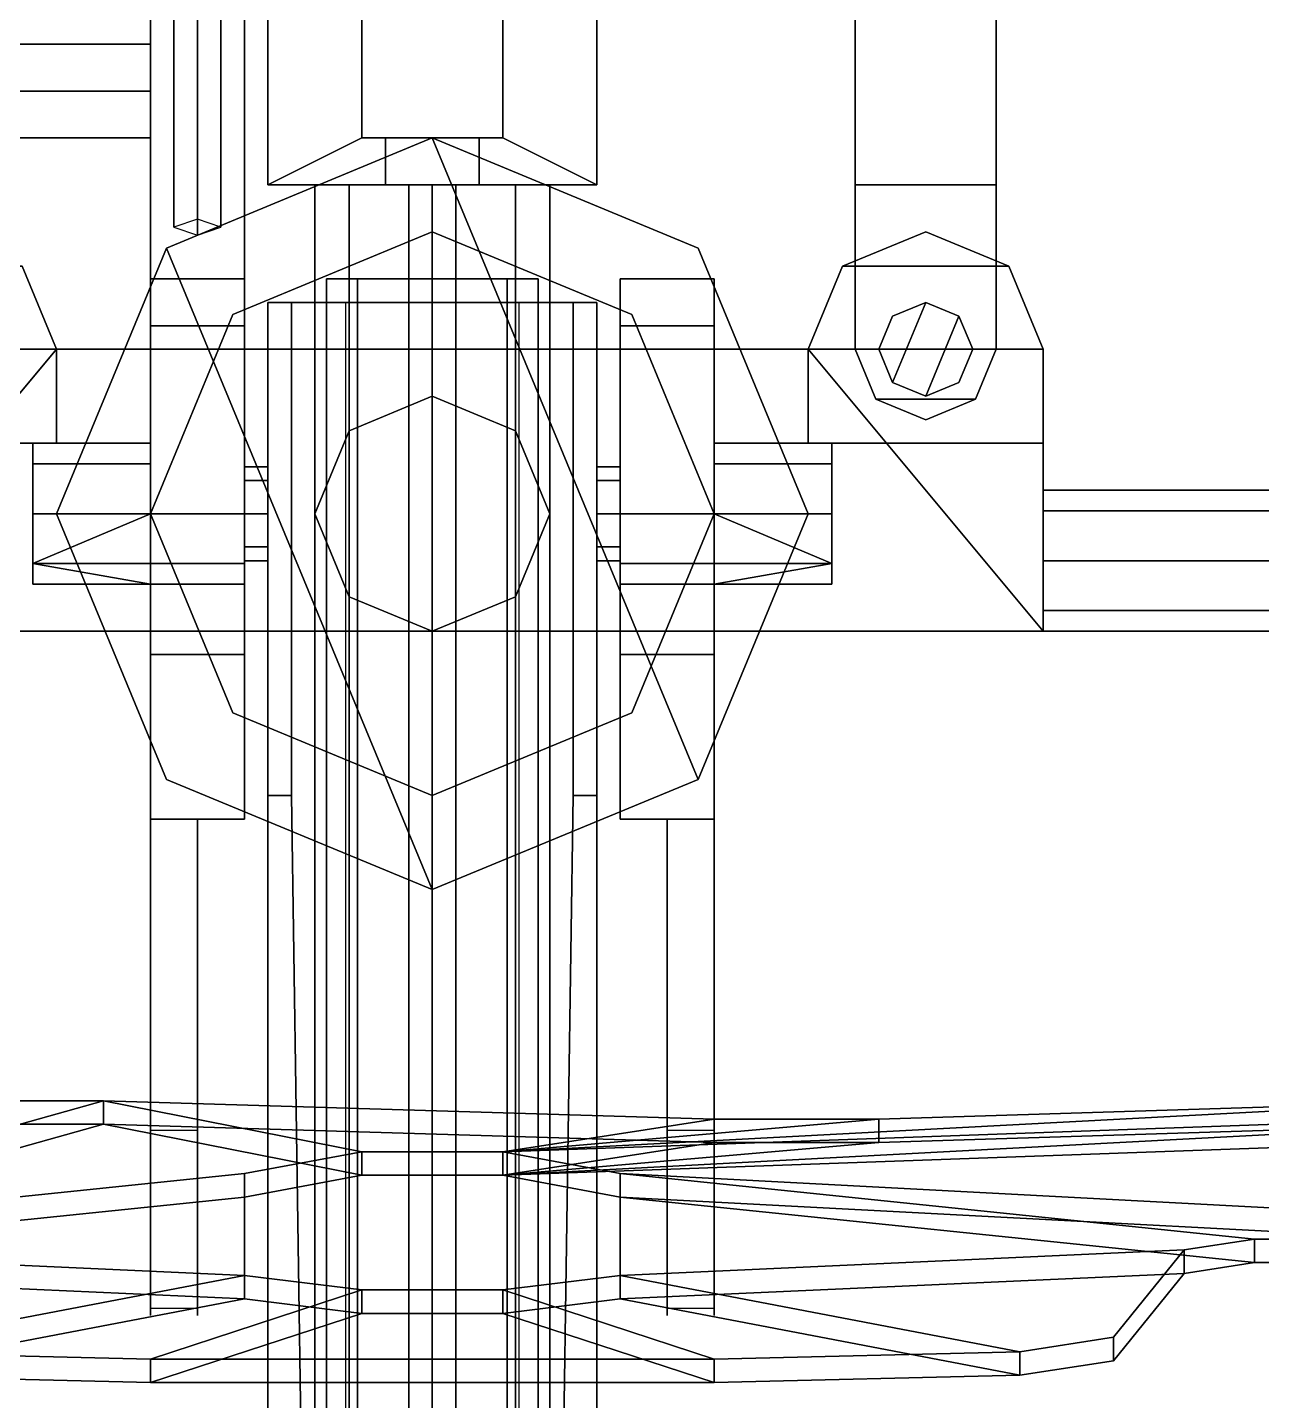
# Model space of a CAD drawing. Header units: millimetres. Extents: x -0.6 to 1, y -1.8 to 8.8.
# Drawn here: x -0.172 to 0.353, y -0.358 to 0.227 of the extents above; entities that cross this region are included whole.
import ezdxf

# ---------------------------------------------------------------- set-up
doc = ezdxf.new("R2010")
doc.units = ezdxf.units.MM
for name, color, linetype in [('_tmp', 4, 'Continuous'), ('gun', 1, 'Continuous'), ('sleeve', 5, 'Continuous'), ('trail1', 6, 'Continuous'), ('turret', 2, 'Continuous')]:
    doc.layers.add(name, color=color, linetype=linetype)

msp = doc.modelspace()

# ---------------------------------------------------------------- linework, layer by layer
for points in [[(0.21, 0.14, 0.22), (0.17464, 0.12536, 0.22), (0.17464, 0.12536, 0.25), (0.21, 0.14, 0.25)], [(0.21, 0.14, 0.22), (0.24536, 0.12536, 0.22), (0.17464, 0.12536, 0.22), (0.21, 0.14, 0.22)], [(0.21, 0.14, 0.25), (0.17464, 0.12536, 0.25), (0.24536, 0.12536, 0.25), (0.21, 0.14, 0.25)], [(0.21, 0.14, 0.32), (0.17464, 0.12536, 0.32), (0.24536, 0.12536, 0.32), (0.21, 0.14, 0.32)], [(0.21, 0.14, 0.3), (0.17464, 0.12536, 0.3), (0.17464, 0.12536, 0.32), (0.21, 0.14, 0.32)], [(0.24536, 0.12536, 0.22), (0.21, 0.14, 0.22), (0.21, 0.14, 0.25), (0.24536, 0.12536, 0.25)], [(0.24536, 0.12536, 0.3), (0.21, 0.14, 0.3), (0.21, 0.14, 0.32), (0.24536, 0.12536, 0.32)], [(-0.24536, 0.12536, 0.32), (-0.26, 0.09, 0.32), (-0.16, 0.09, 0.32), (-0.17464, 0.12536, 0.32)], [(-0.24536, 0.12536, 0.25), (-0.26, 0.09, 0.25), (-0.16, 0.09, 0.25), (-0.17464, 0.12536, 0.25)], [(-0.17464, 0.12536, 0.22), (-0.16, 0.09, 0.22), (-0.26, 0.09, 0.22), (-0.24536, 0.12536, 0.22)], [(-0.16, 0.09, 0.22), (-0.17464, 0.12536, 0.22), (-0.17464, 0.12536, 0.25), (-0.16, 0.09, 0.25)], [(-0.16, 0.09, 0.3), (-0.17464, 0.12536, 0.3), (-0.17464, 0.12536, 0.32), (-0.16, 0.09, 0.32)], [(0.17464, 0.12536, 0.22), (0.16, 0.09, 0.22), (0.16, 0.09, 0.25), (0.17464, 0.12536, 0.25)], [(0.24536, 0.12536, 0.22), (0.26, 0.09, 0.22), (0.16, 0.09, 0.22), (0.17464, 0.12536, 0.22)], [(0.17464, 0.12536, 0.25), (0.16, 0.09, 0.25), (0.26, 0.09, 0.25), (0.24536, 0.12536, 0.25)], [(0.17464, 0.12536, 0.32), (0.16, 0.09, 0.32), (0.26, 0.09, 0.32), (0.24536, 0.12536, 0.32)], [(0.17464, 0.12536, 0.3), (0.16, 0.09, 0.3), (0.16, 0.09, 0.32), (0.17464, 0.12536, 0.32)], [(0.26, 0.09, 0.22), (0.24536, 0.12536, 0.22), (0.24536, 0.12536, 0.25), (0.26, 0.09, 0.25)], [(0.26, 0.09, 0.3), (0.24536, 0.12536, 0.3), (0.24536, 0.12536, 0.32), (0.26, 0.09, 0.32)], [(0.19586, 0.10414, 0.35), (0.19, 0.09, 0.35), (0.19586, 0.07586, 0.35), (0.21, 0.11, 0.35)], [(0.21, 0.11, 0.2), (0.19586, 0.10414, 0.2), (0.19586, 0.10414, 0.21), (0.21, 0.11, 0.21)], [(0.21, 0.11, 0.25), (0.19586, 0.10414, 0.25), (0.19586, 0.10414, 0.3), (0.21, 0.11, 0.3)], [(0.21, 0.11, 0.34), (0.19586, 0.10414, 0.34), (0.19586, 0.10414, 0.35), (0.21, 0.11, 0.35)], [(0.21, 0.11, 0.35), (0.19586, 0.07586, 0.35), (0.21, 0.07, 0.35), (0.22414, 0.10414, 0.35)], [(0.22414, 0.10414, 0.2), (0.21, 0.11, 0.2), (0.21, 0.11, 0.21), (0.22414, 0.10414, 0.21)], [(0.22414, 0.10414, 0.25), (0.21, 0.11, 0.25), (0.21, 0.11, 0.3), (0.22414, 0.10414, 0.3)], [(0.22414, 0.10414, 0.34), (0.21, 0.11, 0.34), (0.21, 0.11, 0.35), (0.22414, 0.10414, 0.35)], [(0.19586, 0.10414, 0.2), (0.19, 0.09, 0.2), (0.19, 0.09, 0.21), (0.19586, 0.10414, 0.21)], [(0.19586, 0.10414, 0.25), (0.19, 0.09, 0.25), (0.19, 0.09, 0.3), (0.19586, 0.10414, 0.3)], [(0.19586, 0.10414, 0.34), (0.19, 0.09, 0.34), (0.19, 0.09, 0.35), (0.19586, 0.10414, 0.35)], [(0.22414, 0.10414, 0.35), (0.21, 0.07, 0.35), (0.22414, 0.07586, 0.35), (0.23, 0.09, 0.35)], [(0.23, 0.09, 0.2), (0.22414, 0.10414, 0.2), (0.22414, 0.10414, 0.21), (0.23, 0.09, 0.21)], [(0.23, 0.09, 0.25), (0.22414, 0.10414, 0.25), (0.22414, 0.10414, 0.3), (0.23, 0.09, 0.3)], [(0.23, 0.09, 0.34), (0.22414, 0.10414, 0.34), (0.22414, 0.10414, 0.35), (0.23, 0.09, 0.35)], [(0.26, -0.03, 0.32), (0.16, 0.09, 0.32), (-0.16, 0.09, 0.32), (-0.26, -0.03, 0.32)], [(-0.26, 0.05, 0.25), (-0.16, 0.05, 0.25), (-0.16, 0.09, 0.25), (-0.26, 0.09, 0.25)], [(0.26, 0.09, 0.22), (0.26, -0.03, 0.22), (-0.26, -0.03, 0.22), (-0.26, 0.09, 0.22)], [(-0.26, -0.03, 0.32), (-0.16, 0.09, 0.32), (-0.26, 0.09, 0.32), (-0.26, -0.03, 0.32)], [(-0.16, 0.05, 0.3), (-0.16, 0.09, 0.3), (-0.16, 0.09, 0.25), (-0.16, 0.05, 0.25)], [(0.16, 0.09, 0.25), (0.16, 0.09, 0.22), (-0.16, 0.09, 0.22), (-0.16, 0.09, 0.25)], [(0.16, 0.09, 0.32), (0.16, 0.09, 0.3), (-0.16, 0.09, 0.3), (-0.16, 0.09, 0.32)], [(0.16, 0.09, 0.3), (0.16, 0.09, 0.25), (-0.16, 0.09, 0.25), (-0.16, 0.09, 0.3)], [(0.16, 0.05, 0.3), (0.16, 0.05, 0.25), (0.16, 0.09, 0.25), (0.16, 0.09, 0.3)], [(0.16, 0.05, 0.25), (0.26, 0.05, 0.25), (0.26, 0.09, 0.25), (0.16, 0.09, 0.25)], [(0.16, 0.09, 0.32), (0.26, -0.03, 0.32), (0.26, 0.09, 0.32), (0.16, 0.09, 0.32)], [(0.19, 0.09, 0.2), (0.19586, 0.07586, 0.2), (0.19586, 0.07586, 0.21), (0.19, 0.09, 0.21)], [(0.19, 0.09, 0.25), (0.19586, 0.07586, 0.25), (0.19586, 0.07586, 0.3), (0.19, 0.09, 0.3)], [(0.19, 0.09, 0.34), (0.19586, 0.07586, 0.34), (0.19586, 0.07586, 0.35), (0.19, 0.09, 0.35)], [(0.22414, 0.07586, 0.2), (0.23, 0.09, 0.2), (0.23, 0.09, 0.21), (0.22414, 0.07586, 0.21)], [(0.22414, 0.07586, 0.25), (0.23, 0.09, 0.25), (0.23, 0.09, 0.3), (0.22414, 0.07586, 0.3)], [(0.22414, 0.07586, 0.34), (0.23, 0.09, 0.34), (0.23, 0.09, 0.35), (0.22414, 0.07586, 0.35)], [(0.26, 0.05, 0.25), (0.26, -0.03, 0.22), (0.26, 0.09, 0.22), (0.26, 0.09, 0.25)], [(0.26, -0.03, 0.32), (0.26, 0.05, 0.3), (0.26, 0.09, 0.3), (0.26, 0.09, 0.32)], [(0.19586, 0.07586, 0.2), (0.21, 0.07, 0.2), (0.21, 0.07, 0.21), (0.19586, 0.07586, 0.21)], [(0.19586, 0.07586, 0.25), (0.21, 0.07, 0.25), (0.21, 0.07, 0.3), (0.19586, 0.07586, 0.3)], [(0.19586, 0.07586, 0.34), (0.21, 0.07, 0.34), (0.21, 0.07, 0.35), (0.19586, 0.07586, 0.35)], [(0.21, 0.07, 0.2), (0.22414, 0.07586, 0.2), (0.22414, 0.07586, 0.21), (0.21, 0.07, 0.21)], [(0.21, 0.07, 0.25), (0.22414, 0.07586, 0.25), (0.22414, 0.07586, 0.3), (0.21, 0.07, 0.3)], [(0.21, 0.07, 0.34), (0.22414, 0.07586, 0.34), (0.22414, 0.07586, 0.35), (0.21, 0.07, 0.35)], [(0, 0.07, 0.32), (-0.03536, 0.05536, 0.32), (-0.03536, 0.05536, 0.37), (0, 0.07, 0.37)], [(0.03536, 0.05536, 0.32), (0, 0.07, 0.32), (0, 0.07, 0.37), (0.03536, 0.05536, 0.37)], [(-0.03536, 0.05536, 0.32), (-0.05, 0.02, 0.32), (-0.05, 0.02, 0.37), (-0.03536, 0.05536, 0.37)], [(0.05, 0.02, 0.32), (0.03536, 0.05536, 0.32), (0.03536, 0.05536, 0.37), (0.05, 0.02, 0.37)], [(-0.26, 0.05, 0.3), (-0.16, 0.05, 0.3), (-0.16, 0.05, 0.25), (-0.26, 0.05, 0.25)], [(0.16, 0.05, 0.3), (0.26, 0.05, 0.3), (0.26, 0.05, 0.25), (0.16, 0.05, 0.25)], [(0.26, -0.03, 0.32), (0.26, -0.03, 0.22), (0.26, 0.05, 0.25), (0.26, 0.05, 0.3)], [(0.44, 0.03, 0.27), (0.44, 0.02121, 0.24879), (0.26, 0.02121, 0.24879), (0.26, 0.03, 0.27)], [(0.44, 0.02121, 0.29121), (0.44, 0.03, 0.27), (0.26, 0.03, 0.27), (0.26, 0.02121, 0.29121)], [(-0.05, 0.02, 0.32), (-0.03536, -0.01536, 0.32), (-0.03536, -0.01536, 0.37), (-0.05, 0.02, 0.37)], [(0.03536, -0.01536, 0.32), (0.05, 0.02, 0.32), (0.05, 0.02, 0.37), (0.03536, -0.01536, 0.37)], [(0.44, 0.02121, 0.24879), (0.44, 0, 0.24), (0.26, 0, 0.24), (0.26, 0.02121, 0.24879)], [(0.44, 0, 0.3), (0.44, 0.02121, 0.29121), (0.26, 0.02121, 0.29121), (0.26, 0, 0.3)], [(0.44, 0, 0.24), (0.44, -0.02121, 0.24879), (0.26, -0.02121, 0.24879), (0.26, 0, 0.24)], [(0.44, -0.02121, 0.29121), (0.44, 0, 0.3), (0.26, 0, 0.3), (0.26, -0.02121, 0.29121)], [(-0.03536, -0.01536, 0.32), (0, -0.03, 0.32), (0, -0.03, 0.37), (-0.03536, -0.01536, 0.37)], [(0, -0.03, 0.32), (0.03536, -0.01536, 0.32), (0.03536, -0.01536, 0.37), (0, -0.03, 0.37)], [(0.44, -0.02121, 0.24879), (0.44, -0.03, 0.27), (0.26, -0.03, 0.27), (0.26, -0.02121, 0.24879)], [(0.44, -0.03, 0.27), (0.44, -0.02121, 0.29121), (0.26, -0.02121, 0.29121), (0.26, -0.03, 0.27)], [(0.26, -0.03, 0.22), (0.26, -0.03, 0.32), (-0.26, -0.03, 0.32), (-0.26, -0.03, 0.22)]]:
    msp.add_3dface(points)
at = {"layer": '_tmp', "extrusion": (-1, 0, 0)}
for p, q in [((-0.02, 0.16, 0.83), (-0.02, 0.18, 0.83)), ((-0.02, 0.18, 0.83), (-0.02, 0.18, 0.76)), ((0.02, 0.18, 0.83), (0.02, 0.18, 0.76)), ((0.02, 0.16, 0.83), (0.02, 0.18, 0.83)), ((-0.02, 0.16, 0.76), (-0.02, 0.16, 0.83)), ((0.02, 0.16, 0.76), (0.02, 0.16, 0.83))]:
    msp.add_line(p, q, dxfattribs=at)
at = {"layer": 'gun'}
for points in [[(-0.03, 0.41, 0.65), (-0.03, 0.32, 0.76), (-0.03, 0.18, 0.76), (-0.03, 0.18, 0.65)], [(-0.03, 0.41, 0.65), (-0.03, 0.18, 0.65), (0.03, 0.18, 0.65), (0.03, 0.41, 0.65)], [(0.03, 0.32, 0.76), (0.03, 0.41, 0.65), (0.03, 0.18, 0.65), (0.03, 0.18, 0.76)], [(0.07, 0.37, 0.61), (0.07, 0.16, 0.61), (-0.07, 0.16, 0.61), (-0.07, 0.37, 0.61)], [(-0.07, 0.37, 0.61), (-0.07, 0.16, 0.61), (-0.07, 0.16, 0.76), (-0.07, 0.32, 0.76)], [(0.07, 0.32, 0.76), (0.07, 0.16, 0.76), (0.07, 0.16, 0.61), (0.07, 0.37, 0.61)], [(-0.03, 0.32, 0.76), (-0.07, 0.32, 0.76), (-0.07, 0.16, 0.76), (-0.03, 0.18, 0.76)], [(0.07, 0.32, 0.76), (0.03, 0.32, 0.76), (0.03, 0.18, 0.76), (0.07, 0.16, 0.76)], [(-0.02, 0.16, 0.76), (-0.02, 0.18, 0.76), (-0.03, 0.18, 0.76), (-0.07, 0.16, 0.76)], [(-0.03, 0.18, 0.65), (-0.03, 0.18, 0.76), (0.03, 0.18, 0.76), (0.03, 0.18, 0.65)], [(-0.02, 0.18, 0.76), (-0.02, 0.16, 0.76), (-0.02, 0.16, 0.83), (-0.02, 0.18, 0.83)], [(-0.02, 0.18, 0.83), (-0.02, 0.16, 0.83), (0.02, 0.16, 0.83), (0.02, 0.18, 0.83)], [(-0.02, 0.18, 0.76), (-0.02, 0.18, 0.83), (0.02, 0.18, 0.83), (0.02, 0.18, 0.76)], [(0.02, 0.18, 0.83), (0.02, 0.16, 0.83), (0.02, 0.16, 0.76), (0.02, 0.18, 0.76)], [(0.02, 0.18, 0.76), (0.02, 0.16, 0.76), (0.07, 0.16, 0.76), (0.03, 0.18, 0.76)], [(0.07, 0.16, 0.61), (0.07, 0.16, 0.76), (-0.07, 0.16, 0.76), (-0.07, 0.16, 0.61)], [(-0.03536, 0.16, 0.73536), (-0.05, 0.16, 0.7), (-0.05, -0.69, 0.7), (-0.03536, -0.69, 0.73536)], [(-0.05, 0.16, 0.7), (-0.03536, 0.16, 0.66464), (-0.03536, -0.69, 0.66464), (-0.05, -0.69, 0.7)], [(0, 0.16, 0.75), (-0.03536, 0.16, 0.73536), (-0.03536, -0.69, 0.73536), (0, -0.69, 0.75)], [(-0.03536, 0.16, 0.66464), (0, 0.16, 0.65), (0, -0.69, 0.65), (-0.03536, -0.69, 0.66464)], [(0.02, 0.16, 0.83), (-0.02, 0.16, 0.83), (-0.02, 0.16, 0.76), (0.02, 0.16, 0.76)], [(0, 0.16, 0.82), (-0.01, 0.16, 0.81), (-0.01, -0.79, 0.81), (0, -0.79, 0.82)], [(-0.01, 0.16, 0.81), (0, 0.16, 0.8), (0, -0.79, 0.8), (-0.01, -0.79, 0.81)], [(0.03536, 0.16, 0.73536), (0, 0.16, 0.75), (0, -0.69, 0.75), (0.03536, -0.69, 0.73536)], [(0, 0.16, 0.65), (0.03536, 0.16, 0.66464), (0.03536, -0.69, 0.66464), (0, -0.69, 0.65)], [(0.01, 0.16, 0.81), (0, 0.16, 0.82), (0, -0.79, 0.82), (0.01, -0.79, 0.81)], [(0, 0.16, 0.8), (0.01, 0.16, 0.81), (0.01, -0.79, 0.81), (0, -0.79, 0.8)], [(0.05, 0.16, 0.7), (0.03536, 0.16, 0.73536), (0.03536, -0.69, 0.73536), (0.05, -0.69, 0.7)], [(0.03536, 0.16, 0.66464), (0.05, 0.16, 0.7), (0.05, -0.69, 0.7), (0.03536, -0.69, 0.66464)]]:
    msp.add_3dface(points, dxfattribs=at)
at = {"layer": 'sleeve'}
for points in [[(-0.03182, 0.12, 0.84182), (-0.045, 0.12, 0.81), (-0.045, -1.06, 0.81), (-0.03182, -1.06, 0.84182)], [(-0.045, 0.12, 0.81), (-0.03182, 0.12, 0.77818), (-0.03182, -1.06, 0.77818), (-0.045, -1.06, 0.81)], [(-0.03182, 0.12, 0.84182), (0.045, 0.12, 0.81), (0.03182, 0.12, 0.77818), (-0.045, 0.12, 0.81)], [(-0.045, 0.12, 0.81), (0.03182, 0.12, 0.77818), (0, 0.12, 0.765), (-0.03182, 0.12, 0.77818)], [(0, 0.12, 0.855), (-0.03182, 0.12, 0.84182), (-0.03182, -1.06, 0.84182), (0, -1.06, 0.855)], [(-0.03182, 0.12, 0.77818), (0, 0.12, 0.765), (0, -1.06, 0.765), (-0.03182, -1.06, 0.77818)], [(0, 0.12, 0.855), (0.03182, 0.12, 0.84182), (0.045, 0.12, 0.81), (-0.03182, 0.12, 0.84182)], [(0.03182, 0.12, 0.84182), (0, 0.12, 0.855), (0, -1.06, 0.855), (0.03182, -1.06, 0.84182)], [(0, 0.12, 0.765), (0.03182, 0.12, 0.77818), (0.03182, -1.06, 0.77818), (0, -1.06, 0.765)], [(0.045, 0.12, 0.81), (0.03182, 0.12, 0.84182), (0.03182, -1.06, 0.84182), (0.045, -1.06, 0.81)], [(0.03182, 0.12, 0.77818), (0.045, 0.12, 0.81), (0.045, -1.06, 0.81), (0.03182, -1.06, 0.77818)], [(-0.05, 0.11, 0.7866), (-0.07, 0.11, 0.75), (-0.07, -0.78, 0.75), (-0.05, -0.78, 0.7866)], [(-0.07, 0.11, 0.75), (-0.07, -0.1, 0.73), (-0.07, -0.78, 0.73), (-0.07, -0.78, 0.75)], [(-0.07, 0.11, 0.65), (-0.05, 0.11, 0.6134), (-0.05, -0.68, 0.6134), (-0.07, -0.77, 0.65)], [(-0.07, 0.11, 0.75), (-0.05, 0.11, 0.75), (-0.06, 0.11, 0.73), (-0.07, 0.11, 0.75)], [(-0.05, 0.11, 0.7866), (-0.03182, 0.11, 0.77818), (-0.05, 0.11, 0.75), (-0.07, 0.11, 0.75)], [(-0.05, 0.11, 0.65), (0, 0.11, 0.6), (-0.05, 0.11, 0.6134), (-0.07, 0.11, 0.65)], [(-0.07, -0.1, 0.73), (-0.07, 0.11, 0.75), (-0.07, 0.11, 0.65), (-0.07, -0.1, 0.65)], [(-0.07, 0.11, 0.75), (-0.06, 0.11, 0.73), (-0.06, 0.11, 0.65), (-0.07, 0.11, 0.65)], [(-0.05, 0.11, 0.65), (-0.06, 0.11, 0.65), (-0.06, -0.1, 0.65), (-0.05, -0.77, 0.65)], [(-0.06, 0.11, 0.73), (-0.06, -0.1, 0.73), (-0.06, -0.1, 0.65), (-0.06, 0.11, 0.65)], [(-0.03678, 0.11, 0.79015), (-0.05, 0.11, 0.7866), (-0.05, -0.78, 0.7866), (-0.03678, -0.78, 0.79015)], [(-0.05, 0.11, 0.6134), (0, 0.11, 0.6), (0, -0.68, 0.6), (-0.05, -0.68, 0.6134)], [(0, 0.11, 0.63), (0, 0.11, 0.6), (0, 0.11, 0.6), (-0.05, 0.11, 0.65)], [(0, 0.11, 0.63), (-0.05, 0.11, 0.65), (-0.05, -0.77, 0.65), (0, -0.77, 0.63)], [(-0.05, 0.11, 0.7866), (-0.03678, 0.11, 0.79015), (-0.03182, 0.11, 0.77818), (-0.05, 0.11, 0.7866)], [(-0.03678, 0.11, 0.79015), (0, 0.11, 0.765), (-0.03182, 0.11, 0.77818)], [(0, 0.11, 0.6), (0.05, 0.11, 0.6134), (0.05, -0.68, 0.6134), (0, -0.68, 0.6)], [(0.05, 0.11, 0.65), (0, 0.11, 0.6), (0, 0.11, 0.6), (0, 0.11, 0.63)], [(0.07, 0.11, 0.65), (0.05, 0.11, 0.6134), (0, 0.11, 0.6), (0.05, 0.11, 0.65)], [(0.03182, 0.11, 0.77818), (0.05, 0.11, 0.75), (0, 0.11, 0.765)], [(0.05, 0.11, 0.65), (0, 0.11, 0.63), (0, -0.77, 0.63), (0.05, -0.77, 0.65)], [(0.05, 0.11, 0.7866), (0.07, 0.11, 0.75), (0.05, 0.11, 0.75), (0.03182, 0.11, 0.77818)], [(0.05, 0.11, 0.7866), (0.03678, 0.11, 0.79015), (0.03678, -0.78, 0.79015), (0.05, -0.78, 0.7866)], [(0.07, 0.11, 0.75), (0.05, 0.11, 0.7866), (0.05, -0.78, 0.7866), (0.07, -0.78, 0.75)], [(0.05, 0.11, 0.6134), (0.07, 0.11, 0.65), (0.07, -0.77, 0.65), (0.05, -0.68, 0.6134)], [(0.07, 0.11, 0.75), (0.07, 0.11, 0.75), (0.06, 0.11, 0.73), (0.05, 0.11, 0.75)], [(0.06, 0.11, 0.65), (0.05, 0.11, 0.65), (0.05, -0.77, 0.65), (0.06, -0.1, 0.65)], [(0.06, 0.11, 0.73), (0.07, 0.11, 0.75), (0.07, 0.11, 0.65), (0.06, 0.11, 0.65)], [(0.06, -0.1, 0.73), (0.06, 0.11, 0.73), (0.06, 0.11, 0.65), (0.06, -0.1, 0.65)], [(0.07, -0.1, 0.73), (0.07, 0.11, 0.75), (0.07, -0.78, 0.75), (0.07, -0.78, 0.73)], [(0.07, 0.11, 0.75), (0.07, -0.1, 0.73), (0.07, -0.1, 0.65), (0.07, 0.11, 0.65)], [(-0.07, 0.03414, 0.71414), (-0.07, 0.04, 0.7), (-0.08, 0.04, 0.7), (-0.08, 0.03414, 0.71414)], [(-0.07, 0.04, 0.7), (-0.07, 0.03414, 0.68586), (-0.08, 0.03414, 0.68586), (-0.08, 0.04, 0.7)], [(0.08, 0.03414, 0.71414), (0.08, 0.04, 0.7), (0.07, 0.04, 0.7), (0.07, 0.03414, 0.71414)], [(0.08, 0.04, 0.7), (0.08, 0.03414, 0.68586), (0.07, 0.03414, 0.68586), (0.07, 0.04, 0.7)], [(-0.07, 0.02, 0.72), (-0.07, 0.03414, 0.71414), (-0.08, 0.03414, 0.71414), (-0.08, 0.02, 0.72)], [(-0.07, 0.03414, 0.68586), (-0.07, 0.02, 0.68), (-0.08, 0.02, 0.68), (-0.08, 0.03414, 0.68586)], [(0.08, 0.02, 0.72), (0.08, 0.03414, 0.71414), (0.07, 0.03414, 0.71414), (0.07, 0.02, 0.72)], [(0.08, 0.03414, 0.68586), (0.08, 0.02, 0.68), (0.07, 0.02, 0.68), (0.07, 0.03414, 0.68586)], [(-0.07, 0.00586, 0.71414), (-0.07, 0.02, 0.72), (-0.08, 0.02, 0.72), (-0.08, 0.00586, 0.71414)], [(-0.07, 0.02, 0.68), (-0.07, 0.00586, 0.68586), (-0.08, 0.00586, 0.68586), (-0.08, 0.02, 0.68)], [(0.08, 0.00586, 0.71414), (0.08, 0.02, 0.72), (0.07, 0.02, 0.72), (0.07, 0.00586, 0.71414)], [(0.08, 0.02, 0.68), (0.08, 0.00586, 0.68586), (0.07, 0.00586, 0.68586), (0.07, 0.02, 0.68)], [(-0.07, 0, 0.7), (-0.07, 0.00586, 0.71414), (-0.08, 0.00586, 0.71414), (-0.08, 0, 0.7)], [(-0.07, 0.00586, 0.68586), (-0.07, 0, 0.7), (-0.08, 0, 0.7), (-0.08, 0.00586, 0.68586)], [(0.08, 0, 0.7), (0.08, 0.00586, 0.71414), (0.07, 0.00586, 0.71414), (0.07, 0, 0.7)], [(0.08, 0.00586, 0.68586), (0.08, 0, 0.7), (0.07, 0, 0.7), (0.07, 0.00586, 0.68586)], [(-0.06, -0.1, 0.65), (-0.07, -0.1, 0.65), (-0.07, -0.77, 0.65), (-0.05, -0.77, 0.65)], [(-0.06, -0.1, 0.73), (-0.07, -0.1, 0.73), (-0.07, -0.1, 0.65), (-0.06, -0.1, 0.65)], [(0.07, -0.1, 0.65), (0.06, -0.1, 0.65), (0.05, -0.77, 0.65), (0.07, -0.77, 0.65)], [(0.07, -0.1, 0.73), (0.06, -0.1, 0.73), (0.06, -0.1, 0.65), (0.07, -0.1, 0.65)]]:
    msp.add_3dface(points, dxfattribs=at)
at = {"layer": 'trail1'}
for points in [[(0.18, 0.27, 0.21), (0.18, 0.16, 0.21), (0.18, 0.16, 0.34), (0.18, 0.27, 0.34)], [(0.24, 0.27, 0.21), (0.24, 0.16, 0.21), (0.18, 0.16, 0.21), (0.18, 0.27, 0.21)], [(0.18, 0.27, 0.34), (0.18, 0.16, 0.34), (0.24, 0.16, 0.34), (0.24, 0.27, 0.34)], [(0.24, 0.16, 0.34), (0.24, 0.16, 0.21), (0.24, 0.27, 0.21), (0.24, 0.27, 0.34)], [(0.18, 0.16, 0.32), (0.18, 0.16, 0.22), (0.24, 0.16, 0.22), (0.24, 0.16, 0.32)], [(0.18, 0.16, 0.32), (0.18, 0.09, 0.32), (0.18, 0.09, 0.34), (0.18, 0.16, 0.34)], [(0.24, 0.16, 0.32), (0.24, 0.09, 0.32), (0.18, 0.09, 0.32), (0.18, 0.16, 0.32)], [(0.18, 0.16, 0.34), (0.18, 0.09, 0.34), (0.24, 0.09, 0.34), (0.24, 0.16, 0.34)], [(0.18, 0.16, 0.22), (0.18, 0.09, 0.22), (0.24, 0.09, 0.22), (0.24, 0.16, 0.22)], [(0.18, 0.16, 0.21), (0.18, 0.09, 0.21), (0.18, 0.09, 0.22), (0.18, 0.16, 0.22)], [(0.24, 0.16, 0.21), (0.24, 0.09, 0.21), (0.18, 0.09, 0.21), (0.18, 0.16, 0.21)], [(0.24, 0.09, 0.34), (0.24, 0.09, 0.32), (0.24, 0.16, 0.32), (0.24, 0.16, 0.34)], [(0.24, 0.09, 0.22), (0.24, 0.09, 0.21), (0.24, 0.16, 0.21), (0.24, 0.16, 0.22)], [(0.18, 0.09, 0.32), (0.18879, 0.06879, 0.32), (0.18879, 0.06879, 0.34), (0.18, 0.09, 0.34)], [(0.23121, 0.06879, 0.34), (0.24, 0.09, 0.34), (0.18, 0.09, 0.34), (0.18879, 0.06879, 0.34)], [(0.23121, 0.06879, 0.22), (0.24, 0.09, 0.22), (0.18, 0.09, 0.22), (0.18879, 0.06879, 0.22)], [(0.18, 0.09, 0.21), (0.18879, 0.06879, 0.21), (0.18879, 0.06879, 0.22), (0.18, 0.09, 0.22)], [(0.23121, 0.06879, 0.32), (0.24, 0.09, 0.32), (0.24, 0.09, 0.34), (0.23121, 0.06879, 0.34)], [(0.23121, 0.06879, 0.21), (0.24, 0.09, 0.21), (0.24, 0.09, 0.22), (0.23121, 0.06879, 0.22)], [(0.18879, 0.06879, 0.32), (0.21, 0.06, 0.32), (0.21, 0.06, 0.34), (0.18879, 0.06879, 0.34)], [(0.21, 0.06, 0.34), (0.23121, 0.06879, 0.34), (0.18879, 0.06879, 0.34), (0.21, 0.06, 0.34)], [(0.21, 0.06, 0.22), (0.23121, 0.06879, 0.22), (0.18879, 0.06879, 0.22), (0.21, 0.06, 0.22)], [(0.18879, 0.06879, 0.21), (0.21, 0.06, 0.21), (0.21, 0.06, 0.22), (0.18879, 0.06879, 0.22)], [(0.21, 0.06, 0.32), (0.23121, 0.06879, 0.32), (0.23121, 0.06879, 0.34), (0.21, 0.06, 0.34)], [(0.21, 0.06, 0.21), (0.23121, 0.06879, 0.21), (0.23121, 0.06879, 0.22), (0.21, 0.06, 0.22)]]:
    msp.add_3dface(points, dxfattribs=at)
at = {"layer": 'turret'}
for points in [[(-0.11, 0.33, 0.54), (-0.1, 0.33342, 0.5306), (-0.1, 0.14548, 0.4622), (-0.11, 0.14206, 0.4716)], [(-0.1, 0.33342, 0.5306), (-0.09, 0.33, 0.54), (-0.09, 0.14206, 0.4716), (-0.1, 0.14548, 0.4622)], [(-0.1, 0.32658, 0.5494), (-0.11, 0.33, 0.54), (-0.11, 0.14206, 0.4716), (-0.1, 0.13864, 0.48099)], [(-0.09, 0.33, 0.54), (-0.1, 0.32658, 0.5494), (-0.1, 0.13864, 0.48099), (-0.09, 0.14206, 0.4716)], [(-0.08, 0.25, 0.63), (-0.12, 0.25, 0.63), (-0.12, 0.1, 0.63), (-0.08, 0.1, 0.63)], [(-0.08, 0.12, 0.57), (-0.12, 0.12, 0.57), (-0.12, 0.25, 0.57), (-0.08, 0.25, 0.57)], [(-0.12, 0.12, 0.57), (-0.12, 0.1, 0.63), (-0.12, 0.25, 0.63), (-0.12, 0.25, 0.57)], [(-0.08, 0.1, 0.63), (-0.08, 0.12, 0.57), (-0.08, 0.25, 0.57), (-0.08, 0.25, 0.63)], [(-0.12, 0.22, 0.6), (-0.12, 0.2, 0.58), (-0.27, 0.2, 0.58), (-0.27, 0.22, 0.6)], [(-0.12, 0.2, 0.62), (-0.12, 0.22, 0.6), (-0.27, 0.22, 0.6), (-0.27, 0.2, 0.62)], [(-0.12, 0.2, 0.58), (-0.12, 0.18, 0.6), (-0.27, 0.18, 0.6), (-0.27, 0.2, 0.58)], [(-0.12, 0.18, 0.6), (-0.12, 0.2, 0.62), (-0.27, 0.2, 0.62), (-0.27, 0.18, 0.6)], [(0, 0.18, 0.43), (-0.11314, 0.13314, 0.43), (-0.11314, 0.13314, 0.48), (0, 0.18, 0.48)], [(0.11314, -0.09314, 0.48), (0, 0.18, 0.48), (-0.11314, 0.13314, 0.48), (0, -0.14, 0.48)], [(0.11314, 0.13314, 0.43), (0, 0.18, 0.43), (0, 0.18, 0.48), (0.11314, 0.13314, 0.48)], [(0.16, 0.02, 0.48), (0.11314, 0.13314, 0.48), (0, 0.18, 0.48), (0.11314, -0.09314, 0.48)], [(0, 0.14, 0.37), (-0.08485, 0.10485, 0.37), (-0.08485, 0.10485, 0.43), (0, 0.14, 0.43)], [(0.08485, 0.10485, 0.37), (0, 0.14, 0.37), (0, 0.14, 0.43), (0.08485, 0.10485, 0.43)], [(-0.11314, 0.13314, 0.43), (-0.16, 0.02, 0.43), (-0.16, 0.02, 0.48), (-0.11314, 0.13314, 0.48)], [(0, -0.14, 0.48), (-0.11314, 0.13314, 0.48), (-0.16, 0.02, 0.48), (-0.11314, -0.09314, 0.48)], [(0.16, 0.02, 0.43), (0.11314, 0.13314, 0.43), (0.11314, 0.13314, 0.48), (0.16, 0.02, 0.48)], [(-0.08, 0.12, 0.48), (-0.12, 0.12, 0.48), (-0.12, 0.12, 0.57), (-0.08, 0.12, 0.57)], [(-0.12, 0.12, 0.48), (-0.12, -0.11, 0.48), (-0.12, -0.11, 0.64), (-0.12, 0.12, 0.57)], [(-0.12, 0.12, 0.57), (-0.12, -0.11, 0.64), (-0.12, -0.04, 0.67), (-0.12, 0.1, 0.63)], [(-0.08, -0.11, 0.48), (-0.08, 0.12, 0.48), (-0.08, 0.12, 0.57), (-0.08, -0.11, 0.64)], [(-0.08, -0.11, 0.64), (-0.08, 0.12, 0.57), (-0.08, 0.1, 0.63), (-0.08, -0.04, 0.67)], [(0.08, 0.12, 0.48), (0.08, -0.11, 0.48), (0.08, -0.11, 0.64), (0.08, 0.12, 0.6)], [(0.08, 0.12, 0.6), (0.08, -0.11, 0.64), (0.08, -0.04, 0.67), (0.08, 0.1, 0.63)], [(0.12, 0.12, 0.48), (0.08, 0.12, 0.48), (0.08, 0.12, 0.6), (0.12, 0.12, 0.6)], [(0.12, 0.12, 0.6), (0.08, 0.12, 0.6), (0.08, 0.1, 0.63), (0.12, 0.1, 0.63)], [(0.12, -0.11, 0.48), (0.12, 0.12, 0.48), (0.12, 0.12, 0.6), (0.12, -0.11, 0.64)], [(0.12, -0.11, 0.64), (0.12, 0.12, 0.6), (0.12, 0.1, 0.63), (0.12, -0.04, 0.67)], [(-0.08485, 0.10485, 0.37), (-0.12, 0.02, 0.37), (-0.12, 0.02, 0.43), (-0.08485, 0.10485, 0.43)], [(-0.08, 0.1, 0.63), (-0.12, 0.1, 0.63), (-0.12, 0.1, 0.71), (-0.08, 0.1, 0.71)], [(-0.12, 0.1, 0.63), (-0.12, 0.02, 0.67), (-0.12, 0.04121, 0.67879), (-0.12, 0.1, 0.63)], [(-0.12, 0.1, 0.63), (-0.12, -0.04, 0.67), (-0.12, -0.00121, 0.67879), (-0.12, 0.02, 0.67)], [(-0.12, 0.1, 0.63), (-0.12, 0.04121, 0.67879), (-0.12, 0.09, 0.71), (-0.12, 0.1, 0.71)], [(-0.08, 0.1, 0.71), (-0.12, 0.1, 0.71), (-0.12, 0.09, 0.71), (-0.08, 0.09, 0.71)], [(-0.08, -0.01, 0.7), (-0.08, 0.1, 0.63), (-0.08, -0.00121, 0.72121), (-0.08, -0.01, 0.7)], [(-0.08, 0.1, 0.63), (-0.08, 0.1, 0.63), (-0.08, 0.1, 0.71), (-0.08, 0.09, 0.71)], [(-0.08, 0.1, 0.63), (-0.08, 0.09, 0.71), (-0.08, 0.02, 0.73), (-0.08, -0.00121, 0.72121)], [(0.08, 0.1, 0.63), (0.08, -0.01, 0.7), (0.08, 0.09, 0.71), (0.08, 0.1, 0.71)], [(0.12, 0.1, 0.63), (0.08, 0.1, 0.63), (0.08, 0.1, 0.71), (0.12, 0.1, 0.71)], [(0.12, 0.1, 0.71), (0.08, 0.1, 0.71), (0.08, 0.09, 0.71), (0.12, 0.09, 0.71)], [(0.12, 0.02, 0.37), (0.08485, 0.10485, 0.37), (0.08485, 0.10485, 0.43), (0.12, 0.02, 0.43)], [(0.12, 0.04121, 0.67879), (0.12, 0.1, 0.63), (0.12, 0.1, 0.71), (0.12, 0.09, 0.71)], [(0.12, 0.02, 0.67), (0.12, 0.1, 0.63), (0.12, 0.04121, 0.67879), (0.12, 0.02, 0.67)], [(0.12, -0.04, 0.67), (0.12, 0.1, 0.63), (0.12, 0.02, 0.67), (0.12, -0.00121, 0.67879)], [(-0.08, 0.09, 0.74), (-0.12, 0.09, 0.74), (-0.12, 0.02, 0.74), (-0.08, 0.02, 0.74)], [(-0.12, 0.09, 0.74), (-0.12, 0.04121, 0.72121), (-0.12, 0.02, 0.73), (-0.12, 0.02, 0.74)], [(-0.12, 0.09, 0.71), (-0.12, 0.05, 0.7), (-0.12, 0.04121, 0.72121), (-0.12, 0.09, 0.74)], [(-0.12, 0.04121, 0.67879), (-0.12, 0.05, 0.7), (-0.12, 0.09, 0.71), (-0.12, 0.04121, 0.67879)], [(-0.08, 0.02, 0.73), (-0.08, 0.09, 0.71), (-0.08, 0.09, 0.74), (-0.08, 0.02, 0.74)], [(0.08, -0.00121, 0.72121), (0.08, 0.02, 0.73), (0.08, 0.09, 0.71), (0.08, -0.00121, 0.72121)], [(0.08, 0.09, 0.74), (0.08, 0.09, 0.71), (0.08, 0.02, 0.73), (0.08, 0.02, 0.74)], [(0.12, 0.09, 0.74), (0.08, 0.09, 0.74), (0.08, 0.02, 0.74), (0.12, 0.02, 0.74)], [(0.08, -0.01, 0.7), (0.08, -0.00121, 0.72121), (0.08, 0.09, 0.71), (0.08, -0.01, 0.7)], [(0.12, 0.04121, 0.67879), (0.12, 0.09, 0.71), (0.12, 0.09, 0.74), (0.12, 0.05, 0.7)], [(0.12, 0.05, 0.7), (0.12, 0.09, 0.74), (0.12, 0.09, 0.74), (0.12, 0.04121, 0.72121)], [(0.12, 0.02, 0.73), (0.12, 0.04121, 0.72121), (0.12, 0.09, 0.74), (0.12, 0.02, 0.74)], [(-0.12, 0.05, 0.7), (-0.12, 0.04121, 0.67879), (-0.17, 0.04121, 0.67879), (-0.17, 0.05, 0.7)], [(-0.12, 0.04121, 0.72121), (-0.12, 0.05, 0.7), (-0.17, 0.05, 0.7), (-0.17, 0.04121, 0.72121)], [(-0.17, 0.02, 0.73), (-0.17, 0.04121, 0.72121), (-0.17, 0.05, 0.7), (-0.17, -0.00121, 0.72121)], [(-0.17, -0.00121, 0.72121), (-0.17, 0.05, 0.7), (-0.17, 0.04121, 0.67879), (-0.17, -0.01, 0.7)], [(0.17, 0.04121, 0.72121), (0.17, 0.05, 0.7), (0.12, 0.05, 0.7), (0.12, 0.04121, 0.72121)], [(0.17, 0.05, 0.7), (0.17, 0.04121, 0.67879), (0.12, 0.04121, 0.67879), (0.12, 0.05, 0.7)], [(0.17, -0.00121, 0.72121), (0.17, 0.05, 0.7), (0.17, 0.04121, 0.72121), (0.17, 0.02, 0.73)], [(0.17, -0.01, 0.7), (0.17, 0.04121, 0.67879), (0.17, 0.05, 0.7), (0.17, -0.00121, 0.72121)], [(-0.12, 0.04121, 0.67879), (-0.12, 0.02, 0.67), (-0.17, 0.02, 0.67), (-0.17, 0.04121, 0.67879)], [(-0.12, 0.02, 0.73), (-0.12, 0.04121, 0.72121), (-0.17, 0.04121, 0.72121), (-0.17, 0.02, 0.73)], [(-0.17, -0.01, 0.7), (-0.17, 0.04121, 0.67879), (-0.17, 0.02, 0.67), (-0.17, -0.00121, 0.67879)], [(0.17, 0.02, 0.73), (0.17, 0.04121, 0.72121), (0.12, 0.04121, 0.72121), (0.12, 0.02, 0.73)], [(0.17, 0.04121, 0.67879), (0.17, 0.02, 0.67), (0.12, 0.02, 0.67), (0.12, 0.04121, 0.67879)], [(0.17, -0.00121, 0.67879), (0.17, 0.02, 0.67), (0.17, 0.04121, 0.67879), (0.17, -0.01, 0.7)], [(-0.12, 0.02, 0.67), (-0.12, -0.00121, 0.67879), (-0.17, -0.00121, 0.67879), (-0.17, 0.02, 0.67)], [(-0.17, -0.00121, 0.72121), (-0.12, 0.02, 0.73), (-0.17, 0.02, 0.73), (-0.17, -0.00121, 0.72121)], [(-0.08, 0.02, 0.73), (-0.12, 0.02, 0.73), (-0.17, -0.00121, 0.72121), (-0.08, -0.00121, 0.72121)], [(-0.16, 0.02, 0.43), (-0.11314, -0.09314, 0.43), (-0.11314, -0.09314, 0.48), (-0.16, 0.02, 0.48)], [(-0.12, 0.02, 0.37), (-0.08485, -0.06485, 0.37), (-0.08485, -0.06485, 0.43), (-0.12, 0.02, 0.43)], [(-0.08, 0.02, 0.74), (-0.12, 0.02, 0.74), (-0.12, 0.02, 0.73), (-0.08, 0.02, 0.73)], [(0.12, 0.02, 0.74), (0.08, 0.02, 0.74), (0.08, 0.02, 0.73), (0.12, 0.02, 0.73)], [(0.12, 0.02, 0.73), (0.08, 0.02, 0.73), (0.08, -0.00121, 0.72121), (0.17, -0.00121, 0.72121)], [(0.08485, -0.06485, 0.37), (0.12, 0.02, 0.37), (0.12, 0.02, 0.43), (0.08485, -0.06485, 0.43)], [(0.11314, -0.09314, 0.43), (0.16, 0.02, 0.43), (0.16, 0.02, 0.48), (0.11314, -0.09314, 0.48)], [(0.17, -0.00121, 0.72121), (0.17, 0.02, 0.73), (0.12, 0.02, 0.73), (0.17, -0.00121, 0.72121)], [(0.17, 0.02, 0.67), (0.17, -0.00121, 0.67879), (0.12, -0.00121, 0.67879), (0.12, 0.02, 0.67)], [(-0.12, -0.00121, 0.67879), (-0.12, -0.01, 0.7), (-0.17, -0.01, 0.7), (-0.17, -0.00121, 0.67879)], [(-0.12, -0.01, 0.7), (-0.17, -0.00121, 0.72121), (-0.17, -0.00121, 0.72121), (-0.17, -0.01, 0.7)], [(-0.08, -0.00121, 0.72121), (-0.17, -0.00121, 0.72121), (-0.12, -0.01, 0.7), (-0.08, -0.01, 0.7)], [(-0.12, -0.04, 0.67), (-0.12, -0.04, 0.67), (-0.12, -0.01, 0.7), (-0.12, -0.00121, 0.67879)], [(0.17, -0.00121, 0.72121), (0.08, -0.00121, 0.72121), (0.08, -0.01, 0.7), (0.12, -0.01, 0.7)], [(0.12, -0.04, 0.67), (0.12, -0.04, 0.67), (0.12, -0.00121, 0.67879), (0.12, -0.01, 0.7)], [(0.17, -0.01, 0.7), (0.17, -0.00121, 0.72121), (0.17, -0.00121, 0.72121), (0.12, -0.01, 0.7)], [(0.17, -0.00121, 0.67879), (0.17, -0.01, 0.7), (0.12, -0.01, 0.7), (0.12, -0.00121, 0.67879)], [(-0.12, -0.04, 0.67), (-0.08, -0.04, 0.67), (-0.08, -0.01, 0.7), (-0.12, -0.01, 0.7)], [(0.08, -0.04, 0.67), (0.12, -0.04, 0.67), (0.12, -0.01, 0.7), (0.08, -0.01, 0.7)], [(-0.12, -0.11, 0.64), (-0.08, -0.11, 0.64), (-0.08, -0.04, 0.67), (-0.12, -0.04, 0.67)], [(0.08, -0.11, 0.64), (0.12, -0.11, 0.64), (0.12, -0.04, 0.67), (0.08, -0.04, 0.67)], [(-0.08485, -0.06485, 0.37), (0, -0.1, 0.37), (0, -0.1, 0.43), (-0.08485, -0.06485, 0.43)], [(0, -0.1, 0.37), (0.08485, -0.06485, 0.37), (0.08485, -0.06485, 0.43), (0, -0.1, 0.43)], [(-0.11314, -0.09314, 0.43), (0, -0.14, 0.43), (0, -0.14, 0.48), (-0.11314, -0.09314, 0.48)], [(0, -0.14, 0.43), (0.11314, -0.09314, 0.43), (0.11314, -0.09314, 0.48), (0, -0.14, 0.48)], [(-0.12, -0.11, 0.48), (-0.08, -0.11, 0.48), (-0.08, -0.11, 0.64), (-0.12, -0.11, 0.64)], [(-0.1, -0.11, 0.64), (-0.12, -0.11, 0.64), (-0.12, -0.24246, 0.99955), (-0.1, -0.24246, 0.99955)], [(-0.12, -0.11, 0.64), (-0.12, -0.11, 0.56), (-0.12, -0.24902, 0.95721), (-0.12, -0.24246, 0.99955)], [(-0.1, -0.11, 0.51), (-0.12, -0.11, 0.51), (-0.12, -0.31831, 0.51), (-0.1, -0.31831, 0.51)], [(-0.12, -0.11, 0.51), (-0.12, -0.11, 0.49), (-0.12, -0.32141, 0.49), (-0.12, -0.31831, 0.51)], [(-0.1, -0.11, 0.56), (-0.1, -0.11, 0.64), (-0.1, -0.24246, 0.99955), (-0.1, -0.24902, 0.95721)], [(-0.1, -0.11, 0.49), (-0.1, -0.11, 0.51), (-0.1, -0.31831, 0.51), (-0.1, -0.32141, 0.49)], [(0.08, -0.11, 0.48), (0.12, -0.11, 0.48), (0.12, -0.11, 0.64), (0.08, -0.11, 0.64)], [(0.1, -0.11, 0.64), (0.1, -0.11, 0.56), (0.1, -0.24902, 0.95721), (0.1, -0.24246, 0.99955)], [(0.12, -0.11, 0.64), (0.1, -0.11, 0.64), (0.1, -0.24246, 0.99955), (0.12, -0.24246, 0.99955)], [(0.1, -0.11, 0.51), (0.1, -0.11, 0.49), (0.1, -0.32141, 0.49), (0.1, -0.31831, 0.51)], [(0.12, -0.11, 0.51), (0.1, -0.11, 0.51), (0.1, -0.31831, 0.51), (0.12, -0.31831, 0.51)], [(0.12, -0.11, 0.56), (0.12, -0.11, 0.64), (0.12, -0.24246, 0.99955), (0.12, -0.24902, 0.95721)], [(0.12, -0.11, 0.49), (0.12, -0.11, 0.51), (0.12, -0.31831, 0.51), (0.12, -0.32141, 0.49)], [(-0.14, -0.23, 1.08), (-0.35, -0.28887, 0.7), (-0.52, -0.28887, 0.7), (-0.19, -0.23, 1.08)], [(-0.03, -0.25169, 0.94), (-0.08, -0.26099, 0.88), (-0.35, -0.28887, 0.7), (-0.14, -0.23, 1.08)], [(-0.14, -0.23, 1.08), (-0.19, -0.23, 1.08), (-0.19, -0.24, 1.08), (-0.14, -0.24, 1.08)], [(0.12, -0.23775, 1.03), (-0.14, -0.23, 1.08), (-0.14, -0.24, 1.08), (0.12, -0.24775, 1.03)], [(0.03, -0.25169, 0.94), (-0.03, -0.25169, 0.94), (-0.14, -0.23, 1.08), (0.12, -0.23775, 1.03)], [(0.03, -0.25169, 0.94), (0.44, -0.23, 1.08), (0.52, -0.23, 1.08), (0.55, -0.2331, 1.06)], [(0.03, -0.25169, 0.94), (0.19, -0.23775, 1.03), (0.44, -0.23, 1.08)], [(0.08, -0.26099, 0.88), (0.03, -0.25169, 0.94), (0.55, -0.2331, 1.06), (0.55, -0.28577, 0.72)], [(0.44, -0.23, 1.08), (0.19, -0.23775, 1.03), (0.19, -0.24775, 1.03), (0.44, -0.24, 1.08)], [(0.03, -0.25169, 0.94), (0.12, -0.23775, 1.03), (0.19, -0.23775, 1.03)], [(0.19, -0.23775, 1.03), (0.12, -0.23775, 1.03), (0.12, -0.24775, 1.03), (0.19, -0.24775, 1.03)], [(-0.19, -0.24, 1.08), (-0.52, -0.29887, 0.7), (-0.35, -0.29887, 0.7), (-0.14, -0.24, 1.08)], [(-0.14, -0.24, 1.08), (-0.35, -0.29887, 0.7), (-0.08, -0.27099, 0.88), (-0.03, -0.26169, 0.94)], [(0.12, -0.24775, 1.03), (-0.14, -0.24, 1.08), (-0.03, -0.26169, 0.94), (0.03, -0.26169, 0.94)], [(0.55, -0.2431, 1.06), (0.52, -0.24, 1.08), (0.44, -0.24, 1.08), (0.03, -0.26169, 0.94)], [(0.44, -0.24, 1.08), (0.44, -0.24, 1.08), (0.19, -0.24775, 1.03), (0.03, -0.26169, 0.94)], [(0.55, -0.29577, 0.72), (0.55, -0.2431, 1.06), (0.03, -0.26169, 0.94), (0.08, -0.27099, 0.88)], [(0.19, -0.24775, 1.03), (0.19, -0.24775, 1.03), (0.12, -0.24775, 1.03), (0.03, -0.26169, 0.94)], [(-0.08, -0.26099, 0.88), (-0.03, -0.25169, 0.94), (-0.03, -0.26169, 0.94), (-0.08, -0.27099, 0.88)], [(-0.03, -0.25169, 0.94), (0.03, -0.25169, 0.94), (0.03, -0.26169, 0.94), (-0.03, -0.26169, 0.94)], [(0.03, -0.25169, 0.94), (0.08, -0.26099, 0.88), (0.08, -0.27099, 0.88), (0.03, -0.26169, 0.94)], [(-0.08, -0.30437, 0.6), (-0.32, -0.29352, 0.67), (-0.35, -0.28887, 0.7), (-0.08, -0.26099, 0.88)], [(-0.08, -0.30437, 0.6), (-0.08, -0.26099, 0.88), (-0.08, -0.27099, 0.88), (-0.08, -0.31437, 0.6)], [(0.08, -0.26099, 0.88), (0.35, -0.28887, 0.7), (0.32, -0.29352, 0.67), (0.08, -0.30437, 0.6)], [(0.08, -0.26099, 0.88), (0.55, -0.28577, 0.72), (0.52, -0.28887, 0.7), (0.35, -0.28887, 0.7)], [(0.08, -0.26099, 0.88), (0.08, -0.30437, 0.6), (0.08, -0.31437, 0.6), (0.08, -0.27099, 0.88)], [(-0.08, -0.27099, 0.88), (-0.35, -0.29887, 0.7), (-0.32, -0.30352, 0.67), (-0.08, -0.31437, 0.6)], [(0.08, -0.31437, 0.6), (0.32, -0.30352, 0.67), (0.35, -0.29887, 0.7), (0.08, -0.27099, 0.88)], [(0.35, -0.29887, 0.7), (0.52, -0.29887, 0.7), (0.55, -0.29577, 0.72), (0.08, -0.27099, 0.88)], [(0.32, -0.29352, 0.67), (0.35, -0.28887, 0.7), (0.35, -0.29887, 0.7), (0.32, -0.30352, 0.67)], [(0.35, -0.28887, 0.7), (0.52, -0.28887, 0.7), (0.52, -0.29887, 0.7), (0.35, -0.29887, 0.7)], [(-0.08, -0.30437, 0.6), (-0.25, -0.3369, 0.39), (-0.29, -0.3307, 0.43), (-0.32, -0.29352, 0.67)], [(0.08, -0.30437, 0.6), (0.32, -0.29352, 0.67), (0.29, -0.3307, 0.43), (0.25, -0.3369, 0.39)], [(0.29, -0.3307, 0.43), (0.32, -0.29352, 0.67), (0.32, -0.30352, 0.67), (0.29, -0.3407, 0.43)], [(-0.32, -0.30352, 0.67), (-0.29, -0.3407, 0.43), (-0.25, -0.3469, 0.39), (-0.08, -0.31437, 0.6)], [(0.25, -0.3469, 0.39), (0.29, -0.3407, 0.43), (0.32, -0.30352, 0.67), (0.08, -0.31437, 0.6)], [(-0.08, -0.30437, 0.6), (-0.03, -0.31056, 0.56), (-0.12, -0.34, 0.37), (-0.25, -0.3369, 0.39)], [(-0.03, -0.31056, 0.56), (-0.08, -0.30437, 0.6), (-0.08, -0.31437, 0.6), (-0.03, -0.32056, 0.56)], [(0.03, -0.31056, 0.56), (0.08, -0.30437, 0.6), (0.25, -0.3369, 0.39), (0.12, -0.34, 0.37)], [(0.08, -0.30437, 0.6), (0.03, -0.31056, 0.56), (0.03, -0.32056, 0.56), (0.08, -0.31437, 0.6)], [(-0.25, -0.3469, 0.39), (-0.12, -0.35, 0.37), (-0.03, -0.32056, 0.56), (-0.08, -0.31437, 0.6)], [(-0.03, -0.31056, 0.56), (0.03, -0.31056, 0.56), (0.12, -0.34, 0.37), (-0.12, -0.34, 0.37)], [(0.03, -0.31056, 0.56), (-0.03, -0.31056, 0.56), (-0.03, -0.32056, 0.56), (0.03, -0.32056, 0.56)], [(0.12, -0.35, 0.37), (0.25, -0.3469, 0.39), (0.08, -0.31437, 0.6), (0.03, -0.32056, 0.56)], [(-0.12, -0.35, 0.37), (0.12, -0.35, 0.37), (0.03, -0.32056, 0.56), (-0.03, -0.32056, 0.56)], [(0.25, -0.3369, 0.39), (0.29, -0.3307, 0.43), (0.29, -0.3407, 0.43), (0.25, -0.3469, 0.39)], [(-0.25, -0.3369, 0.39), (-0.12, -0.34, 0.37), (-0.12, -0.35, 0.37), (-0.25, -0.3469, 0.39)], [(0.12, -0.34, 0.37), (0.25, -0.3369, 0.39), (0.25, -0.3469, 0.39), (0.12, -0.35, 0.37)], [(-0.12, -0.34, 0.37), (0.12, -0.34, 0.37), (0.12, -0.35, 0.37), (-0.12, -0.35, 0.37)]]:
    msp.add_3dface(points, dxfattribs=at)

doc.saveas('drawing.dxf')
